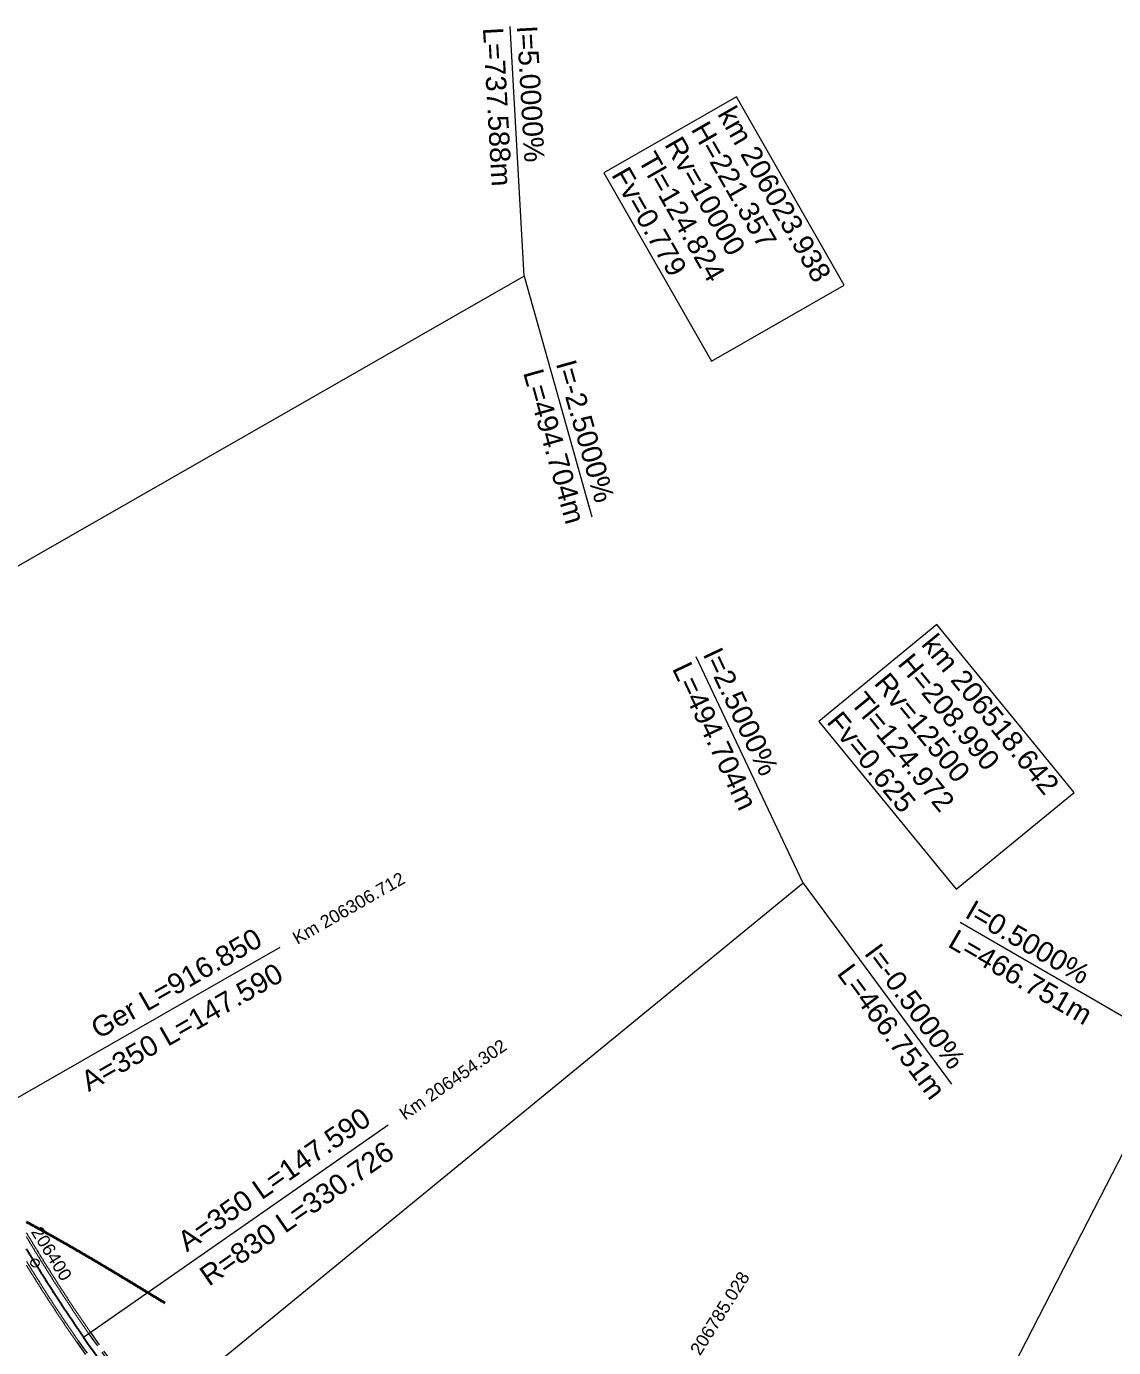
# Model space of a CAD drawing. Extents: x 2610184 to 2620710, y 1263771 to 1270672.
# Drawn here: x 2612924 to 2613590, y 1268102 to 1268911 of the extents above; entities that cross this region are included whole.
import ezdxf

# ---------------------------------------------------------------- set-up
doc = ezdxf.new("R2010")
doc.units = 0
doc.header["$LTSCALE"] = 5
doc.linetypes.add('DASHDOT', pattern=[10, 5, -2.5, 0, -2.5])
doc.linetypes.add('DASHEDX2', pattern=[3.75, 2.5, -1.25])
doc.layers.get('0').update_dxf_attribs({"color": 1, "linetype": 'CONTINUOUS'})
for name, color, linetype in [('Grundriss_26', 7, 'CONTINUOUS'), ('Grundriss_99', 7, 'CONTINUOUS'), ('QP_reel_26', 7, 'CONTINUOUS'), ('TunnelachseOst', 3, 'CONTINUOUS')]:
    doc.layers.add(name, color=color, linetype=linetype)
doc.styles.add('ARIAL', font='arial.ttf')

# ---------------------------------------------------------------- blocks, each defined once
blk = doc.blocks.new('CDWK_PTTYP10')
at = {"color": 0, "lineweight": -2}
blk.add_circle((0, 0), 0.5, dxfattribs=at)

msp = doc.modelspace()

# ---------------------------------------------------------------- linework, layer by layer
at = {"layer": 'Grundriss_26', "color": 30, "linetype": 'Continuous', "lineweight": 18}
for p, q in [((2612881.73, 1268233.84), (2613079.38, 1268346.95)), ((2612958.77, 1268108.01), (2613145.6, 1268238.23))]:
    msp.add_line(p, q, dxfattribs=at)
at = {"layer": 'Grundriss_26', "color": 1, "linetype": 'DASHEDX2', "lineweight": 18, "ltscale": 0.75}
for points in [[(2612923.68, 1268172.09), (2612923.93, 1268171.67), (2612924.19, 1268171.24), (2612924.45, 1268170.81), (2612924.71, 1268170.39), (2612924.96, 1268169.96), (2612925.22, 1268169.53), (2612925.48, 1268169.11), (2612925.74, 1268168.68), (2612926, 1268168.25), (2612926.26, 1268167.83), (2612926.52, 1268167.4), (2612926.77, 1268166.97), (2612927.03, 1268166.55), (2612927.29, 1268166.12), (2612927.55, 1268165.7), (2612927.81, 1268165.27), (2612928.07, 1268164.85), (2612928.33, 1268164.42), (2612928.59, 1268163.99), (2612928.85, 1268163.57), (2612929.11, 1268163.14), (2612929.37, 1268162.72), (2612929.63, 1268162.29), (2612929.89, 1268161.87), (2612930.15, 1268161.44), (2612930.41, 1268161.02), (2612930.68, 1268160.6), (2612930.94, 1268160.17), (2612931.2, 1268159.75), (2612931.46, 1268159.32), (2612931.72, 1268158.9), (2612931.98, 1268158.47), (2612932.25, 1268158.05), (2612932.51, 1268157.63), (2612932.77, 1268157.2), (2612933.03, 1268156.78), (2612933.29, 1268156.35), (2612933.56, 1268155.93), (2612933.82, 1268155.51), (2612934.08, 1268155.08), (2612934.35, 1268154.66), (2612934.61, 1268154.24), (2612934.87, 1268153.82), (2612935.14, 1268153.39), (2612935.4, 1268152.97), (2612935.66, 1268152.55), (2612935.93, 1268152.13), (2612936.19, 1268151.7), (2612936.46, 1268151.28), (2612936.72, 1268150.86), (2612936.99, 1268150.44), (2612937.25, 1268150.01), (2612937.52, 1268149.59), (2612937.78, 1268149.17), (2612938.05, 1268148.75), (2612938.31, 1268148.33), (2612938.58, 1268147.91), (2612938.85, 1268147.49), (2612939.11, 1268147.07), (2612939.38, 1268146.64), (2612939.64, 1268146.22), (2612939.91, 1268145.8), (2612940.18, 1268145.38), (2612940.45, 1268144.96), (2612940.71, 1268144.54), (2612940.98, 1268144.12), (2612941.25, 1268143.7), (2612941.52, 1268143.28), (2612941.78, 1268142.86), (2612942.05, 1268142.44), (2612942.32, 1268142.02), (2612942.59, 1268141.6), (2612942.86, 1268141.18), (2612943.13, 1268140.76), (2612943.39, 1268140.35), (2612943.66, 1268139.93), (2612943.93, 1268139.51), (2612944.2, 1268139.09), (2612944.47, 1268138.67), (2612944.74, 1268138.25), (2612945.01, 1268137.83), (2612945.28, 1268137.42), (2612945.55, 1268137), (2612945.82, 1268136.58), (2612946.1, 1268136.16), (2612946.37, 1268135.75), (2612946.64, 1268135.33), (2612946.91, 1268134.91), (2612947.18, 1268134.49), (2612947.45, 1268134.08), (2612947.73, 1268133.66), (2612948, 1268133.24), (2612948.27, 1268132.83), (2612948.54, 1268132.41), (2612948.82, 1268131.99), (2612949.09, 1268131.58), (2612949.36, 1268131.16), (2612949.64, 1268130.75), (2612949.91, 1268130.33), (2612950.18, 1268129.92), (2612950.46, 1268129.5), (2612950.73, 1268129.08), (2612951.01, 1268128.67), (2612951.28, 1268128.25), (2612951.56, 1268127.84), (2612951.83, 1268127.43), (2612952.11, 1268127.01), (2612952.38, 1268126.6), (2612952.66, 1268126.18), (2612952.93, 1268125.77), (2612953.21, 1268125.35), (2612953.49, 1268124.94), (2612953.76, 1268124.53), (2612954.04, 1268124.11), (2612954.32, 1268123.7), (2612954.6, 1268123.29), (2612954.87, 1268122.88), (2612955.15, 1268122.46), (2612955.43, 1268122.05), (2612955.71, 1268121.64), (2612955.99, 1268121.23), (2612956.26, 1268120.81), (2612956.54, 1268120.4), (2612956.82, 1268119.99), (2612957.1, 1268119.58), (2612957.38, 1268119.17), (2612957.66, 1268118.76), (2612957.94, 1268118.34), (2612958.22, 1268117.93), (2612958.5, 1268117.52), (2612958.78, 1268117.11), (2612959.06, 1268116.7), (2612959.34, 1268116.29), (2612959.62, 1268115.88), (2612959.91, 1268115.47), (2612960.19, 1268115.06), (2612960.47, 1268114.65), (2612960.75, 1268114.24), (2612961.04, 1268113.83), (2612961.32, 1268113.42), (2612961.6, 1268113.02), (2612961.88, 1268112.61), (2612962.17, 1268112.2), (2612962.45, 1268111.79), (2612962.74, 1268111.38), (2612963.02, 1268110.97, 0.099947), (2613199.03, 1267885.37)], [(2612923.59, 1268169.71), (2612923.85, 1268169.29), (2612924.11, 1268168.86), (2612924.37, 1268168.43), (2612924.63, 1268168.01), (2612924.89, 1268167.58), (2612925.15, 1268167.15), (2612925.4, 1268166.73), (2612925.66, 1268166.3), (2612925.92, 1268165.87), (2612926.18, 1268165.45), (2612926.44, 1268165.02), (2612926.7, 1268164.59), (2612926.96, 1268164.17), (2612927.22, 1268163.74), (2612927.48, 1268163.32), (2612927.74, 1268162.89), (2612928, 1268162.47), (2612928.26, 1268162.04), (2612928.52, 1268161.61), (2612928.78, 1268161.19), (2612929.05, 1268160.76), (2612929.31, 1268160.34), (2612929.57, 1268159.91), (2612929.83, 1268159.49), (2612930.09, 1268159.06), (2612930.35, 1268158.64), (2612930.61, 1268158.21), (2612930.88, 1268157.79), (2612931.14, 1268157.37), (2612931.4, 1268156.94), (2612931.66, 1268156.52), (2612931.93, 1268156.09), (2612932.19, 1268155.67), (2612932.45, 1268155.25), (2612932.72, 1268154.82), (2612932.98, 1268154.4), (2612933.24, 1268153.97), (2612933.51, 1268153.55), (2612933.77, 1268153.13), (2612934.03, 1268152.7), (2612934.3, 1268152.28), (2612934.56, 1268151.86), (2612934.83, 1268151.44), (2612935.09, 1268151.01), (2612935.36, 1268150.59), (2612935.62, 1268150.17), (2612935.89, 1268149.75), (2612936.15, 1268149.32), (2612936.42, 1268148.9), (2612936.68, 1268148.48), (2612936.95, 1268148.06), (2612937.21, 1268147.63), (2612937.48, 1268147.21), (2612937.75, 1268146.79), (2612938.01, 1268146.37), (2612938.28, 1268145.95), (2612938.55, 1268145.53), (2612938.81, 1268145.11), (2612939.08, 1268144.69), (2612939.35, 1268144.26), (2612939.62, 1268143.84), (2612939.88, 1268143.42), (2612940.15, 1268143), (2612940.42, 1268142.58), (2612940.69, 1268142.16), (2612940.96, 1268141.74), (2612941.22, 1268141.32), (2612941.49, 1268140.9), (2612941.76, 1268140.48), (2612942.03, 1268140.06), (2612942.3, 1268139.64), (2612942.57, 1268139.22), (2612942.84, 1268138.8), (2612943.11, 1268138.39), (2612943.38, 1268137.97), (2612943.65, 1268137.55), (2612943.92, 1268137.13), (2612944.19, 1268136.71), (2612944.46, 1268136.29), (2612944.73, 1268135.87), (2612945.01, 1268135.46), (2612945.28, 1268135.04), (2612945.55, 1268134.62), (2612945.82, 1268134.2), (2612946.09, 1268133.78), (2612946.36, 1268133.37), (2612946.64, 1268132.95), (2612946.91, 1268132.53), (2612947.18, 1268132.11), (2612947.46, 1268131.7), (2612947.73, 1268131.28), (2612948, 1268130.86), (2612948.28, 1268130.45), (2612948.55, 1268130.03), (2612948.82, 1268129.62), (2612949.1, 1268129.2), (2612949.37, 1268128.78), (2612949.65, 1268128.37), (2612949.92, 1268127.95), (2612950.2, 1268127.54), (2612950.47, 1268127.12), (2612950.75, 1268126.71), (2612951.02, 1268126.29), (2612951.3, 1268125.88), (2612951.58, 1268125.46), (2612951.85, 1268125.05), (2612952.13, 1268124.63), (2612952.41, 1268124.22), (2612952.68, 1268123.8), (2612952.96, 1268123.39), (2612953.24, 1268122.98), (2612953.52, 1268122.56), (2612953.79, 1268122.15), (2612954.07, 1268121.74), (2612954.35, 1268121.32), (2612954.63, 1268120.91), (2612954.91, 1268120.5), (2612955.19, 1268120.08), (2612955.47, 1268119.67), (2612955.75, 1268119.26), (2612956.03, 1268118.85), (2612956.31, 1268118.44), (2612956.59, 1268118.02), (2612956.87, 1268117.61), (2612957.15, 1268117.2), (2612957.43, 1268116.79), (2612957.71, 1268116.38), (2612957.99, 1268115.97), (2612958.27, 1268115.56), (2612958.55, 1268115.15), (2612958.84, 1268114.73), (2612959.12, 1268114.32), (2612959.4, 1268113.91), (2612959.68, 1268113.5), (2612959.97, 1268113.09), (2612960.25, 1268112.68), (2612960.53, 1268112.28), (2612960.82, 1268111.87), (2612961.1, 1268111.46), (2612961.38, 1268111.05), (2612961.67, 1268110.64), (2612961.95, 1268110.23, 0.099947), (2613198.33, 1267884.27)], [(2612923.76, 1268154.57), (2612924.02, 1268154.15), (2612924.28, 1268153.72), (2612924.55, 1268153.29), (2612924.81, 1268152.86), (2612925.07, 1268152.44), (2612925.34, 1268152.01), (2612925.6, 1268151.58), (2612925.87, 1268151.16), (2612926.13, 1268150.73), (2612926.4, 1268150.31), (2612926.66, 1268149.88), (2612926.93, 1268149.45), (2612927.19, 1268149.03), (2612927.46, 1268148.6), (2612927.72, 1268148.18), (2612927.99, 1268147.75), (2612928.26, 1268147.33), (2612928.52, 1268146.9), (2612928.79, 1268146.47), (2612929.06, 1268146.05), (2612929.32, 1268145.62), (2612929.59, 1268145.2), (2612929.86, 1268144.77), (2612930.12, 1268144.35), (2612930.39, 1268143.92), (2612930.66, 1268143.5), (2612930.93, 1268143.08), (2612931.2, 1268142.65), (2612931.46, 1268142.23), (2612931.73, 1268141.8), (2612932, 1268141.38), (2612932.27, 1268140.96), (2612932.54, 1268140.53), (2612932.81, 1268140.11), (2612933.08, 1268139.68), (2612933.35, 1268139.26), (2612933.62, 1268138.84), (2612933.89, 1268138.41), (2612934.16, 1268137.99), (2612934.43, 1268137.57), (2612934.7, 1268137.14), (2612934.97, 1268136.72), (2612935.24, 1268136.3), (2612935.51, 1268135.88), (2612935.78, 1268135.45), (2612936.05, 1268135.03), (2612936.32, 1268134.61), (2612936.6, 1268134.19), (2612936.87, 1268133.77), (2612937.14, 1268133.34), (2612937.41, 1268132.92), (2612937.69, 1268132.5), (2612937.96, 1268132.08), (2612938.23, 1268131.66), (2612938.5, 1268131.24), (2612938.78, 1268130.81), (2612939.05, 1268130.39), (2612939.33, 1268129.97), (2612939.6, 1268129.55), (2612939.87, 1268129.13), (2612940.15, 1268128.71), (2612940.42, 1268128.29), (2612940.7, 1268127.87), (2612940.97, 1268127.45), (2612941.25, 1268127.03), (2612941.52, 1268126.61), (2612941.8, 1268126.19), (2612942.08, 1268125.77), (2612942.35, 1268125.35), (2612942.63, 1268124.93), (2612942.91, 1268124.51), (2612943.18, 1268124.09), (2612943.46, 1268123.67), (2612943.74, 1268123.26), (2612944.01, 1268122.84), (2612944.29, 1268122.42), (2612944.57, 1268122), (2612944.85, 1268121.58), (2612945.13, 1268121.16), (2612945.41, 1268120.75), (2612945.69, 1268120.33), (2612945.96, 1268119.91), (2612946.24, 1268119.49), (2612946.52, 1268119.08), (2612946.8, 1268118.66), (2612947.08, 1268118.24), (2612947.36, 1268117.82), (2612947.64, 1268117.41), (2612947.92, 1268116.99), (2612948.21, 1268116.57), (2612948.49, 1268116.16), (2612948.77, 1268115.74), (2612949.05, 1268115.33), (2612949.33, 1268114.91), (2612949.61, 1268114.49), (2612949.9, 1268114.08), (2612950.18, 1268113.66), (2612950.46, 1268113.25), (2612950.74, 1268112.83), (2612951.03, 1268112.42), (2612951.31, 1268112), (2612951.6, 1268111.59), (2612951.88, 1268111.17), (2612952.16, 1268110.76), (2612952.45, 1268110.34), (2612952.73, 1268109.93), (2612953.02, 1268109.52), (2612953.3, 1268109.1), (2612953.59, 1268108.69), (2612953.87, 1268108.28), (2612954.16, 1268107.86), (2612954.45, 1268107.45), (2612954.73, 1268107.04), (2612955.02, 1268106.62), (2612955.31, 1268106.21), (2612955.59, 1268105.8, 0.099947), (2613194.19, 1267877.72)], [(2612923.71, 1268152.18), (2612923.97, 1268151.75), (2612924.23, 1268151.33), (2612924.5, 1268150.9), (2612924.76, 1268150.47), (2612925.03, 1268150.05), (2612925.29, 1268149.62), (2612925.56, 1268149.19), (2612925.82, 1268148.77), (2612926.09, 1268148.34), (2612926.36, 1268147.91), (2612926.62, 1268147.49), (2612926.89, 1268147.06), (2612927.15, 1268146.64), (2612927.42, 1268146.21), (2612927.69, 1268145.78), (2612927.95, 1268145.36), (2612928.22, 1268144.93), (2612928.49, 1268144.51), (2612928.76, 1268144.08), (2612929.02, 1268143.66), (2612929.29, 1268143.23), (2612929.56, 1268142.81), (2612929.83, 1268142.38), (2612930.1, 1268141.96), (2612930.36, 1268141.53), (2612930.63, 1268141.11), (2612930.9, 1268140.68), (2612931.17, 1268140.26), (2612931.44, 1268139.83), (2612931.71, 1268139.41), (2612931.98, 1268138.99), (2612932.25, 1268138.56), (2612932.52, 1268138.14), (2612932.79, 1268137.71), (2612933.06, 1268137.29), (2612933.33, 1268136.87), (2612933.6, 1268136.44), (2612933.87, 1268136.02), (2612934.14, 1268135.6), (2612934.42, 1268135.17), (2612934.69, 1268134.75), (2612934.96, 1268134.33), (2612935.23, 1268133.91), (2612935.5, 1268133.48), (2612935.78, 1268133.06), (2612936.05, 1268132.64), (2612936.32, 1268132.22), (2612936.59, 1268131.79), (2612936.87, 1268131.37), (2612937.14, 1268130.95), (2612937.41, 1268130.53), (2612937.69, 1268130.11), (2612937.96, 1268129.68), (2612938.24, 1268129.26), (2612938.51, 1268128.84), (2612938.79, 1268128.42), (2612939.06, 1268128), (2612939.34, 1268127.58), (2612939.61, 1268127.16), (2612939.89, 1268126.74), (2612940.16, 1268126.32), (2612940.44, 1268125.9), (2612940.71, 1268125.48), (2612940.99, 1268125.06), (2612941.27, 1268124.64), (2612941.54, 1268124.22), (2612941.82, 1268123.8), (2612942.1, 1268123.38), (2612942.38, 1268122.96), (2612942.65, 1268122.54), (2612942.93, 1268122.12), (2612943.21, 1268121.7), (2612943.49, 1268121.28), (2612943.77, 1268120.86), (2612944.05, 1268120.44), (2612944.32, 1268120.02), (2612944.6, 1268119.61), (2612944.88, 1268119.19), (2612945.16, 1268118.77), (2612945.44, 1268118.35), (2612945.72, 1268117.93), (2612946, 1268117.52), (2612946.28, 1268117.1), (2612946.57, 1268116.68), (2612946.85, 1268116.26), (2612947.13, 1268115.85), (2612947.41, 1268115.43), (2612947.69, 1268115.01), (2612947.97, 1268114.6), (2612948.26, 1268114.18), (2612948.54, 1268113.76), (2612948.82, 1268113.35), (2612949.1, 1268112.93), (2612949.39, 1268112.52), (2612949.67, 1268112.1), (2612949.95, 1268111.68), (2612950.24, 1268111.27), (2612950.52, 1268110.85), (2612950.81, 1268110.44), (2612951.09, 1268110.02), (2612951.38, 1268109.61), (2612951.66, 1268109.19), (2612951.95, 1268108.78), (2612952.23, 1268108.36), (2612952.52, 1268107.95), (2612952.81, 1268107.54), (2612953.09, 1268107.12), (2612953.38, 1268106.71), (2612953.67, 1268106.3), (2612953.95, 1268105.88), (2612954.24, 1268105.47), (2612954.53, 1268105.06, 0.099947), (2613193.5, 1267876.62)]]:
    msp.add_lwpolyline(points, format="xyb", dxfattribs=at)
at = {"layer": 'Grundriss_99', "color": 20, "linetype": 'DASHDOT', "lineweight": 35}
msp.add_line((2613008.64, 1268129.03), (2613008.65, 1268129.02), dxfattribs=at)
msp.add_lwpolyline([(2612923.63, 1268178.75), (2612924.07, 1268178.51), (2612924.51, 1268178.28), (2612924.95, 1268178.04), (2612925.39, 1268177.8), (2612925.83, 1268177.56), (2612926.27, 1268177.33), (2612926.71, 1268177.09), (2612927.15, 1268176.85), (2612927.58, 1268176.61), (2612928.02, 1268176.37), (2612928.46, 1268176.13), (2612928.9, 1268175.89), (2612929.34, 1268175.65), (2612929.78, 1268175.41), (2612930.22, 1268175.17), (2612930.66, 1268174.93), (2612931.09, 1268174.69), (2612931.53, 1268174.45), (2612931.97, 1268174.21), (2612932.41, 1268173.97), (2612932.85, 1268173.73), (2612933.28, 1268173.49), (2612933.72, 1268173.24), (2612934.16, 1268173), (2612934.6, 1268172.76), (2612935.03, 1268172.52), (2612935.47, 1268172.27), (2612935.91, 1268172.03), (2612936.35, 1268171.79), (2612936.78, 1268171.55), (2612937.22, 1268171.3), (2612937.66, 1268171.06), (2612938.09, 1268170.81), (2612938.53, 1268170.57), (2612938.96, 1268170.33), (2612939.4, 1268170.08), (2612939.84, 1268169.84), (2612940.27, 1268169.59), (2612940.71, 1268169.35), (2612941.14, 1268169.1), (2612941.58, 1268168.86), (2612942.01, 1268168.61), (2612942.45, 1268168.36), (2612942.89, 1268168.12), (2612943.32, 1268167.87), (2612943.76, 1268167.63), (2612944.19, 1268167.38), (2612944.63, 1268167.13), (2612945.06, 1268166.89), (2612945.5, 1268166.64), (2612945.93, 1268166.39), (2612946.36, 1268166.14), (2612946.8, 1268165.9), (2612947.23, 1268165.65), (2612947.67, 1268165.4), (2612948.1, 1268165.15), (2612948.53, 1268164.9), (2612948.97, 1268164.65), (2612949.4, 1268164.41), (2612949.84, 1268164.16), (2612950.27, 1268163.91), (2612950.7, 1268163.66), (2612951.14, 1268163.41), (2612951.57, 1268163.16), (2612952, 1268162.91), (2612952.44, 1268162.66), (2612952.87, 1268162.41), (2612953.3, 1268162.16), (2612953.74, 1268161.91), (2612954.17, 1268161.66), (2612954.6, 1268161.41), (2612955.03, 1268161.16), (2612955.47, 1268160.91), (2612955.9, 1268160.66), (2612956.33, 1268160.41), (2612956.76, 1268160.15), (2612957.19, 1268159.9), (2612957.63, 1268159.65), (2612958.06, 1268159.4), (2612958.49, 1268159.15), (2612958.92, 1268158.9), (2612959.35, 1268158.64), (2612959.79, 1268158.39), (2612960.22, 1268158.14), (2612960.65, 1268157.89), (2612961.08, 1268157.63), (2612961.51, 1268157.38), (2612961.94, 1268157.13), (2612962.37, 1268156.87), (2612962.81, 1268156.62), (2612963.24, 1268156.37), (2612963.67, 1268156.11), (2612964.1, 1268155.86), (2612964.53, 1268155.61), (2612964.96, 1268155.35), (2612965.39, 1268155.1), (2612965.82, 1268154.84), (2612966.25, 1268154.59), (2612966.68, 1268154.34), (2612967.11, 1268154.08), (2612967.54, 1268153.83), (2612967.97, 1268153.57), (2612968.4, 1268153.32), (2612968.83, 1268153.06), (2612969.26, 1268152.81), (2612969.69, 1268152.55), (2612970.12, 1268152.3), (2612970.55, 1268152.04), (2612970.98, 1268151.79), (2612971.41, 1268151.53), (2612971.84, 1268151.27), (2612972.27, 1268151.02), (2612972.7, 1268150.76), (2612973.13, 1268150.51), (2612973.56, 1268150.25), (2612973.99, 1268149.99), (2612974.42, 1268149.74), (2612974.85, 1268149.48), (2612975.28, 1268149.23), (2612975.71, 1268148.97), (2612976.14, 1268148.71), (2612976.56, 1268148.46), (2612976.99, 1268148.2), (2612977.42, 1268147.94), (2612977.85, 1268147.68), (2612978.28, 1268147.43), (2612978.71, 1268147.17), (2612979.14, 1268146.91), (2612979.57, 1268146.66), (2612980, 1268146.4), (2612980.42, 1268146.14), (2612980.85, 1268145.88), (2612981.28, 1268145.63), (2612981.71, 1268145.37), (2612982.14, 1268145.11), (2612982.57, 1268144.85), (2612982.99, 1268144.59), (2612983.42, 1268144.34), (2612983.85, 1268144.08), (2612984.28, 1268143.82), (2612984.71, 1268143.56), (2612985.14, 1268143.3), (2612985.56, 1268143.04), (2612985.99, 1268142.79), (2612986.42, 1268142.53), (2612986.85, 1268142.27), (2612987.28, 1268142.01), (2612987.7, 1268141.75), (2612988.13, 1268141.49), (2612988.56, 1268141.23), (2612988.99, 1268140.98), (2612989.41, 1268140.72), (2612989.84, 1268140.46), (2612990.27, 1268140.2), (2612990.7, 1268139.94), (2612991.12, 1268139.68), (2612991.55, 1268139.42), (2612991.98, 1268139.16), (2612992.41, 1268138.9), (2612992.84, 1268138.64), (2612993.26, 1268138.38), (2612993.69, 1268138.12), (2612994.12, 1268137.86), (2612994.54, 1268137.61), (2612994.97, 1268137.35), (2612995.4, 1268137.09), (2612995.83, 1268136.83), (2612996.25, 1268136.57), (2612996.68, 1268136.31), (2612997.11, 1268136.05), (2612997.54, 1268135.79), (2612997.96, 1268135.53), (2612998.39, 1268135.27), (2612998.82, 1268135.01), (2612999.24, 1268134.75), (2612999.67, 1268134.49), (2613000.1, 1268134.23), (2613000.53, 1268133.97), (2613000.95, 1268133.71), (2613001.38, 1268133.45), (2613001.81, 1268133.19), (2613002.23, 1268132.93), (2613002.66, 1268132.67), (2613003.09, 1268132.41), (2613003.52, 1268132.15), (2613003.94, 1268131.89), (2613004.37, 1268131.63), (2613004.8, 1268131.37), (2613005.22, 1268131.11), (2613005.65, 1268130.85), (2613006.08, 1268130.59), (2613006.5, 1268130.33), (2613006.93, 1268130.07), (2613007.36, 1268129.81), (2613007.79, 1268129.55), (2613008.21, 1268129.29), (2613008.64, 1268129.03)], dxfattribs=at)
at = {"layer": 'QP_reel_26', "color": 1, "linetype": 'Continuous', "lineweight": 18}
for p, q in [((2613228.96, 1268758.36), (2613220.35, 1268911.45)), ((2613228.96, 1268758.36), (2612741.28, 1268479.26)), ((2613228.96, 1268758.36), (2613270.57, 1268610.78)), ((2613400.08, 1268386.37), (2613334.6, 1268525.01)), ((2613400.08, 1268386.37), (2612997.57, 1268056.71)), ((2613400.08, 1268386.37), (2613491.19, 1268263.04)), ((2613629.21, 1268285.34), (2613496.5, 1268362.15)), ((2613629.21, 1268285.34), (2613372.37, 1267785.57))]:
    msp.add_line(p, q, dxfattribs=at)
for points in [[(2613277.94, 1268821.69), (2613343.96, 1268706.32), (2613425.33, 1268752.89), (2613359.31, 1268868.25)], [(2613409.66, 1268485.36), (2613493.88, 1268382.53), (2613566.41, 1268441.93), (2613482.19, 1268544.76)]]:
    msp.add_lwpolyline(points, close=True, dxfattribs=at)
at = {"layer": 'TunnelachseOst', "linetype": 'DASHDOT', "lineweight": 25}
msp.add_lwpolyline([(2612923.65, 1268162.15), (2612923.91, 1268161.72), (2612924.18, 1268161.3), (2612924.44, 1268160.87), (2612924.7, 1268160.44), (2612924.96, 1268160.02), (2612925.22, 1268159.59), (2612925.48, 1268159.16), (2612925.74, 1268158.74), (2612926.01, 1268158.31), (2612926.27, 1268157.88), (2612926.53, 1268157.46), (2612926.79, 1268157.03), (2612927.05, 1268156.61), (2612927.32, 1268156.18), (2612927.58, 1268155.75), (2612927.84, 1268155.33), (2612928.11, 1268154.9), (2612928.37, 1268154.48), (2612928.63, 1268154.05), (2612928.9, 1268153.63), (2612929.16, 1268153.2), (2612929.42, 1268152.78), (2612929.69, 1268152.35), (2612929.95, 1268151.93), (2612930.22, 1268151.5), (2612930.48, 1268151.08), (2612930.75, 1268150.65), (2612931.01, 1268150.23), (2612931.28, 1268149.8), (2612931.54, 1268149.38), (2612931.81, 1268148.96), (2612932.07, 1268148.53), (2612932.34, 1268148.11), (2612932.6, 1268147.68), (2612932.87, 1268147.26), (2612933.14, 1268146.84), (2612933.4, 1268146.41), (2612933.67, 1268145.99), (2612933.94, 1268145.57), (2612934.2, 1268145.14), (2612934.47, 1268144.72), (2612934.74, 1268144.3), (2612935.01, 1268143.88), (2612935.27, 1268143.45), (2612935.54, 1268143.03), (2612935.81, 1268142.61), (2612936.08, 1268142.19), (2612936.35, 1268141.76), (2612936.61, 1268141.34), (2612936.88, 1268140.92), (2612937.15, 1268140.5), (2612937.42, 1268140.08), (2612937.69, 1268139.65), (2612937.96, 1268139.23), (2612938.23, 1268138.81), (2612938.5, 1268138.39), (2612938.77, 1268137.97), (2612939.04, 1268137.55), (2612939.31, 1268137.13), (2612939.58, 1268136.71), (2612939.85, 1268136.29), (2612940.12, 1268135.87), (2612940.4, 1268135.45), (2612940.67, 1268135.03), (2612940.94, 1268134.61), (2612941.21, 1268134.19), (2612941.48, 1268133.77), (2612941.76, 1268133.35), (2612942.03, 1268132.93), (2612942.3, 1268132.51), (2612942.57, 1268132.09), (2612942.85, 1268131.67), (2612943.12, 1268131.25), (2612943.39, 1268130.83), (2612943.67, 1268130.41), (2612943.94, 1268129.99), (2612944.21, 1268129.57), (2612944.49, 1268129.16), (2612944.76, 1268128.74), (2612945.04, 1268128.32), (2612945.31, 1268127.9), (2612945.59, 1268127.48), (2612945.86, 1268127.07), (2612946.14, 1268126.65), (2612946.42, 1268126.23), (2612946.69, 1268125.81), (2612946.97, 1268125.4), (2612947.24, 1268124.98), (2612947.52, 1268124.56), (2612947.8, 1268124.15), (2612948.07, 1268123.73), (2612948.35, 1268123.31), (2612948.63, 1268122.9), (2612948.91, 1268122.48), (2612949.19, 1268122.06), (2612949.46, 1268121.65), (2612949.74, 1268121.23), (2612950.02, 1268120.82), (2612950.3, 1268120.4), (2612950.58, 1268119.99), (2612950.86, 1268119.57), (2612951.14, 1268119.16), (2612951.42, 1268118.74), (2612951.7, 1268118.33), (2612951.98, 1268117.91), (2612952.26, 1268117.5), (2612952.54, 1268117.08), (2612952.82, 1268116.67), (2612953.1, 1268116.26), (2612953.38, 1268115.84), (2612953.66, 1268115.43), (2612953.95, 1268115.02), (2612954.23, 1268114.6), (2612954.51, 1268114.19), (2612954.79, 1268113.78), (2612955.08, 1268113.36), (2612955.36, 1268112.95), (2612955.64, 1268112.54), (2612955.93, 1268112.13), (2612956.21, 1268111.72), (2612956.49, 1268111.3), (2612956.78, 1268110.89), (2612957.06, 1268110.48), (2612957.35, 1268110.07), (2612957.63, 1268109.66), (2612957.92, 1268109.25), (2612958.2, 1268108.84), (2612958.49, 1268108.42), (2612958.77, 1268108.01, 0.099947), (2613196.26, 1267880.99)], format="xyb", dxfattribs=at)

# ---------------------------------------------------------------- block references
at = {"layer": 'Grundriss_26', "color": 1, "lineweight": 18, "xscale": 5, "yscale": 5}
msp.add_blockref('CDWK_PTTYP10', (2612929.02, 1268153.43), dxfattribs=at)

# ---------------------------------------------------------------- texts
at = {"layer": 'Grundriss_26', "color": 30, "lineweight": 18, "style": 'ARIAL'}
for s, height, rotation, p in [('Km 206306.712', 7.8125, 29.78187, (2613089.93, 1268348.49)), ('Ger L=916.850', 12.5, 29.78187, (2612968.02, 1268290.42)), ('A=350 L=147.590', 12.5, 29.78187, (2612961.94, 1268258.14)), ('Km 206454.302', 7.8125, 34.87603, (2613155.97, 1268240.69)), ('A=350 L=147.590', 12.5, 34.87603, (2613022.21, 1268159.85)), ('R=830 L=330.726', 12.5, 34.87603, (2613035.74, 1268138.8)), ('Km 206785.028', 7.8125, 57.7064, (2613326.53, 1268079.79))]:
    msp.add_text(s, height=height, rotation=rotation, dxfattribs=at).set_placement(p)
at = {"layer": 'Grundriss_26', "color": 1, "lineweight": 18, "style": 'ARIAL'}
msp.add_text('206400', height=7.812, rotation=301.81791, dxfattribs=at).set_placement((2612926.32, 1268172.6))
at = {"layer": 'QP_reel_26', "color": 1, "lineweight": 18, "style": 'ARIAL'}
for s, rotation, p in [('L=737.588m', 273.21682, (2613203.71, 1268910.51)), ('I=5.0000%', 273.21682, (2613224.51, 1268911.68)), ('km 206023.938', 299.78187, (2613347.3, 1268857.78)), ('H=221.357', 299.78187, (2613331.02, 1268848.47)), ('Rv=10000', 299.78187, (2613314.75, 1268839.15)), ('Tl=124.824', 299.78187, (2613298.48, 1268829.84)), ('Fv=0.779', 299.78187, (2613282.2, 1268820.53)), ('I=-2.5000%', 285.74562, (2613248.35, 1268704.95)), ('L=494.704m', 285.74562, (2613228.29, 1268699.3)), ('km 206518.642', 309.31747, (2613472.08, 1268532.45)), ('I=2.5000%', 295.28123, (2613338.37, 1268526.79)), ('H=208.990', 309.31747, (2613457.58, 1268520.57)), ('L=494.704m', 295.28123, (2613319.53, 1268517.9)), ('Rv=12500', 309.31747, (2613443.07, 1268508.69)), ('Tl=124.972', 309.31747, (2613428.56, 1268496.81)), ('Fv=0.625', 309.31747, (2613414.06, 1268484.93)), ('I=0.5000%', 329.93814, (2613498.59, 1268365.75)), ('L=466.751m', 329.93814, (2613488.15, 1268347.72)), ('I=-0.5000%', 306.45507, (2613437.11, 1268343.26)), ('L=466.751m', 306.45507, (2613420.35, 1268330.89))]:
    msp.add_text(s, height=12.5, rotation=rotation, dxfattribs=at).set_placement(p)

doc.saveas('drawing.dxf')
